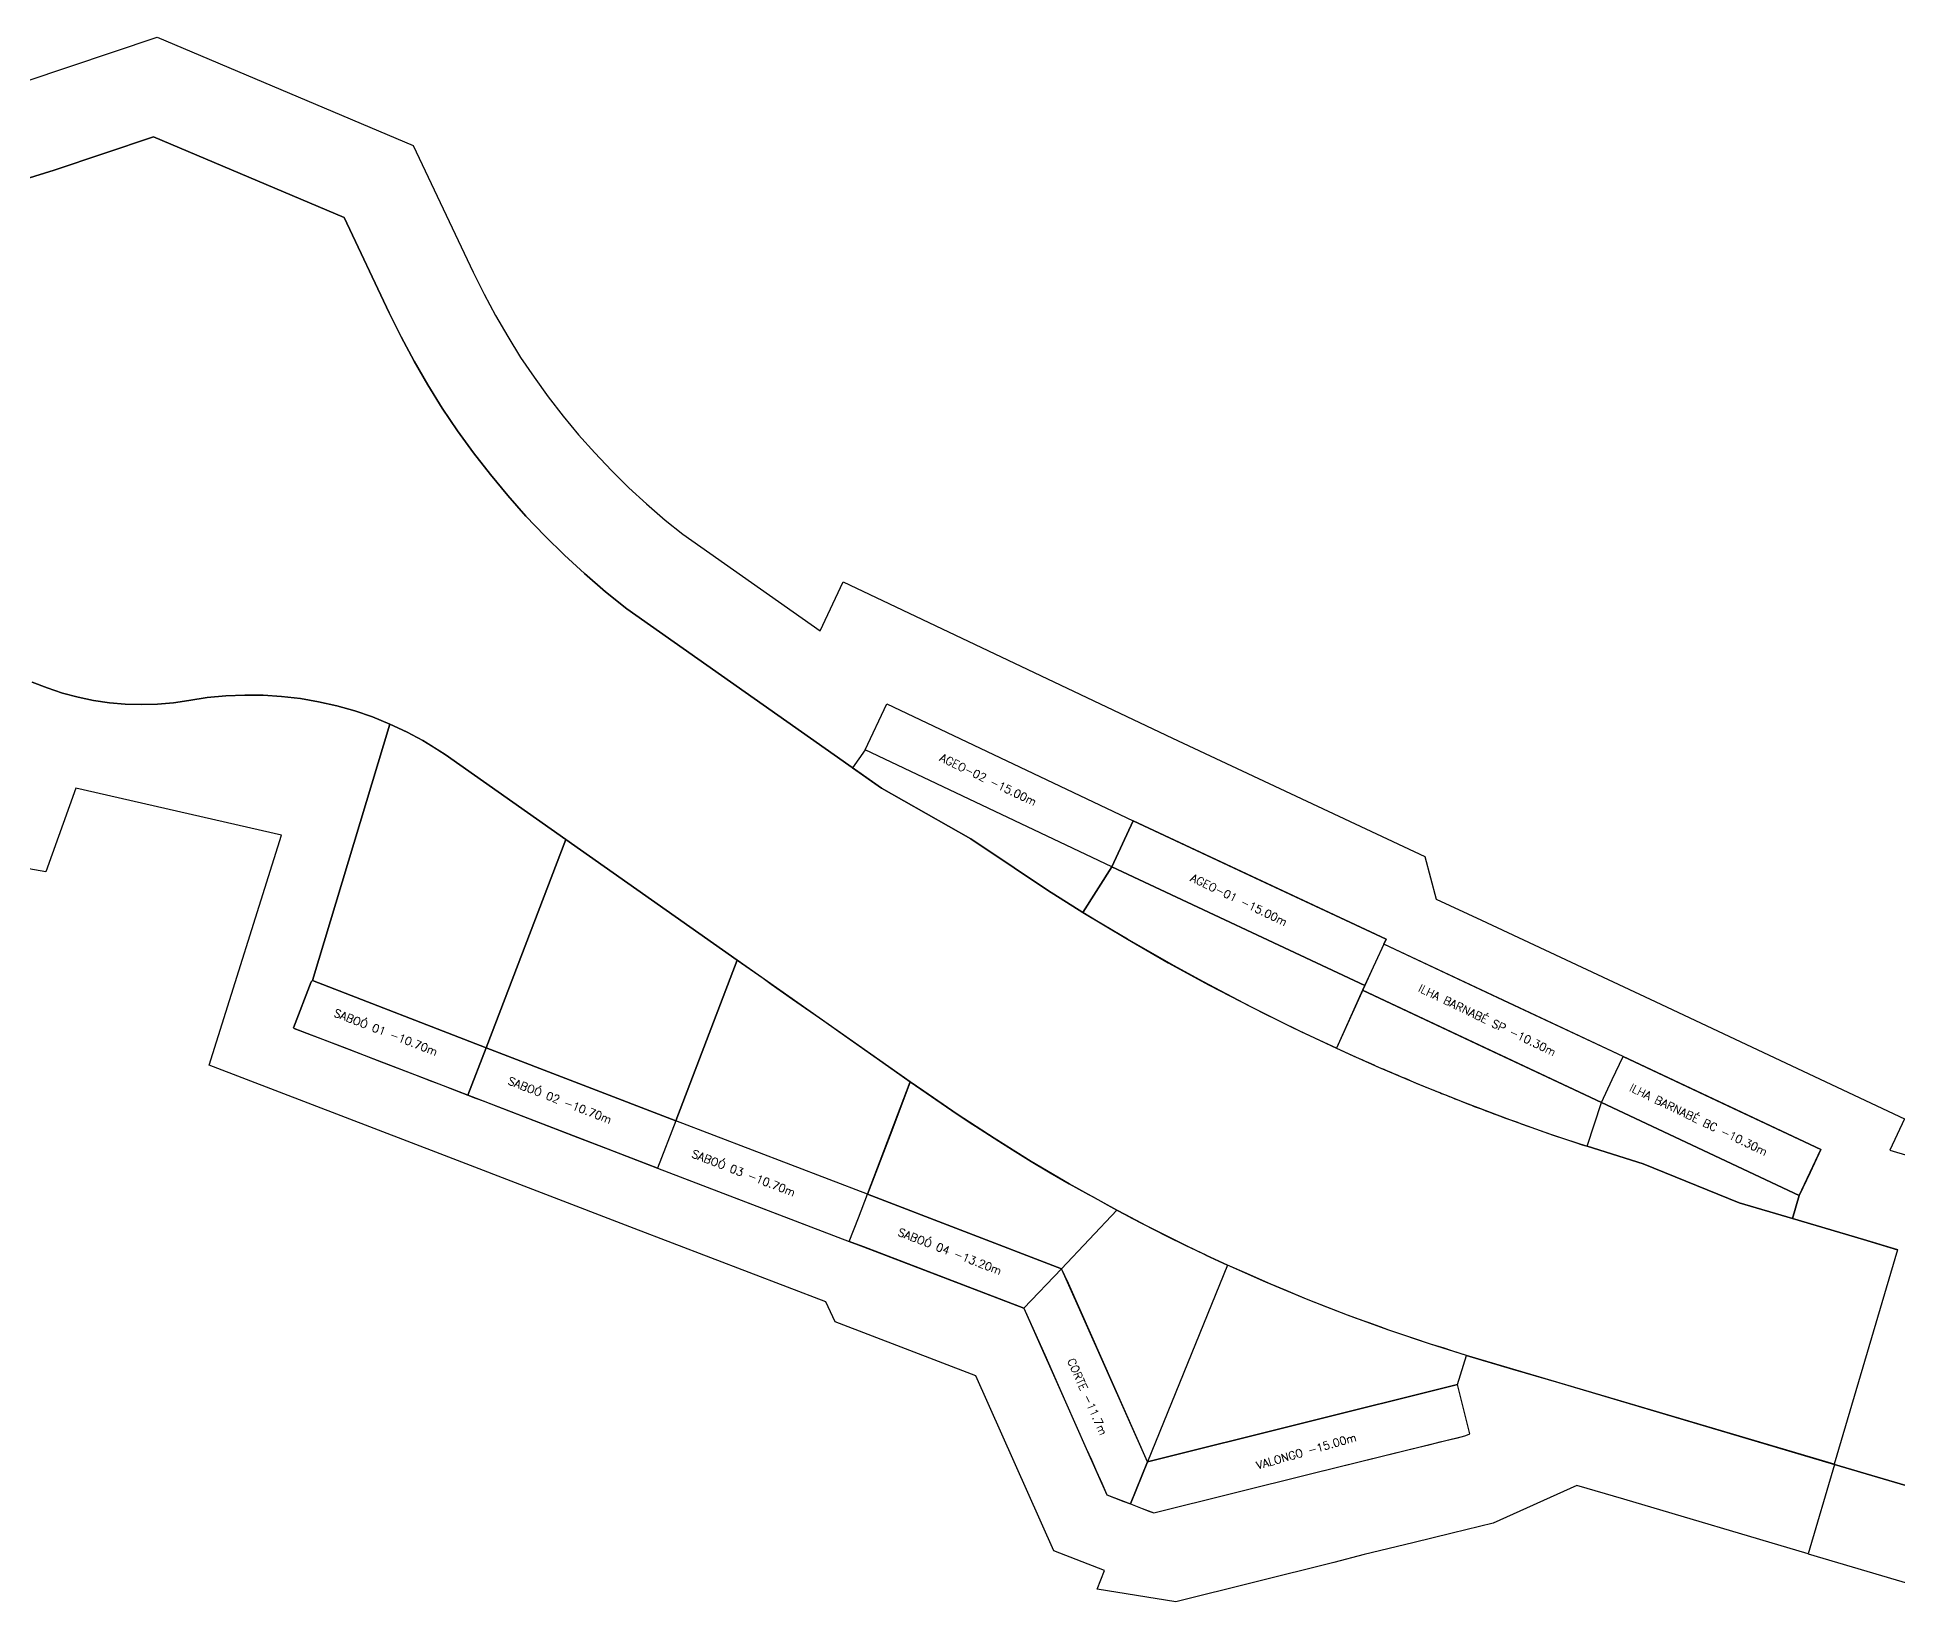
# Model space of a CAD drawing. Header units: metres. Extents: x 360306 to 369161, y 7338511 to 7354890.
# Drawn here: x 363100 to 364931, y 7352921 to 7354472 of the extents above; entities that cross this region are included whole.
import ezdxf

# ---------------------------------------------------------------- set-up
doc = ezdxf.new("R2010")
doc.units = ezdxf.units.M
doc.layers.add('04_SPA-MAN-BERÇOS-LIM CV_AREAS DE DRAGAGEM', color=7, linetype='Continuous')
doc.styles.add('PADRAO', font='simplex.shx')

msp = doc.modelspace()

# ---------------------------------------------------------------- linework, layer by layer
at = {"layer": '04_SPA-MAN-BERÇOS-LIM CV_AREAS DE DRAGAGEM'}
for points in [[(363088.5, 7354428.1), (363218.4, 7354471.5), (363470.2, 7354365.1), (363529.2, 7354240.3), (363540, 7354218.6), (363551.2, 7354197.7), (363563.3, 7354176.9), (363576, 7354156.4), (363589.2, 7354136.8), (363603.1, 7354117.5), (363617.8, 7354098.6), (363633.1, 7354080.1), (363648.9, 7354062.4), (363665.4, 7354045), (363682.4, 7354028.2), (363699.8, 7354012.2), (363718.3, 7353996.2), (363735.6, 7353982.3), (363870.7, 7353887.3), (363893.3, 7353935.5), (364217.6, 7353781.6), (364466, 7353665.2), (364476.9, 7353623.1), (364521.6, 7353602.7), (364687.6, 7353524.7), (364938.1, 7353407.1), (364923.6, 7353376.1), (364957.6, 7353366.1)], [(363088.3, 7354331.7), (363116.9, 7354340.8), (363214.6, 7354373.5), (363308.4, 7354333.8), (363402.2, 7354294.2), (363446.5, 7354200.4), (363458.3, 7354176.5), (363471.1, 7354152.7), (363484.7, 7354129.5), (363498.9, 7354106.6), (363513.9, 7354084.3), (363529.6, 7354062.5), (363546.2, 7354041.2), (363563.5, 7354020.4), (363581.2, 7354000.3), (363599.8, 7353980.7), (363619.1, 7353961.8), (363638.7, 7353943.6), (363659.6, 7353925.7), (363680.4, 7353908.9), (363805.8, 7353820.7), (363931.1, 7353732.6), (364019.1, 7353682.7), (364061.6, 7353653.9), (364094.5, 7353632.1), (364129.4, 7353610.2), (364173.1, 7353583.8), (364213.4, 7353560.7), (364253.8, 7353538.6), (364294.9, 7353517.2), (364336.4, 7353496.5), (364378.9, 7353476.5), (364397.5, 7353468.2), (364420.4, 7353457.9), (364462.9, 7353439.9), (364505.8, 7353422.7), (364549.1, 7353406.4), (364592.3, 7353391), (364625.5, 7353380), (364680.7, 7353362.6), (364775.2, 7353324.3), (364827.7, 7353308.8), (364897.5, 7353288.1), (364931.2, 7353278.1), (364868.9, 7353067), (364687.9, 7353120.6), (364506.9, 7353174.2), (364471.6, 7353185.2), (364430.5, 7353199.1), (364389.8, 7353213.9), (364349.4, 7353229.6), (364309.5, 7353246.3), (364271.7, 7353263), (364250.5, 7353273), (364230.6, 7353282.4), (364192.1, 7353301.6), (364171, 7353312.8), (364162.7, 7353317.2), (364116, 7353343), (364078.6, 7353365), (364041.9, 7353387.9), (364005.5, 7353411.6), (363972.8, 7353434.2), (363959.5, 7353443.3), (363789.2, 7353563.2), (363620.6, 7353682), (363501.8, 7353765.6), (363479.7, 7353779.5), (363463.6, 7353787.8), (363447.3, 7353795.4), (363430.2, 7353802.5), (363412.8, 7353808.5), (363395, 7353813.5), (363377.2, 7353817.5), (363359.3, 7353820.6), (363340.8, 7353822.8), (363322.6, 7353823.9), (363304.4, 7353824.1), (363285.8, 7353823.3), (363267.6, 7353821.6), (363249.5, 7353818.9), (363234.3, 7353816.6), (363218.6, 7353815.2), (363202.5, 7353814.8), (363186.9, 7353815.2), (363171.3, 7353816.6), (363155.6, 7353818.9), (363140.4, 7353822), (363125, 7353826.1), (363110, 7353831.1), (363095.4, 7353836.9)], [(364931.5, 7353278), (364897.5, 7353288.1), (364827.7, 7353308.8), (364834.4, 7353331.7), (364855.7, 7353376.9), (364661.1, 7353468.3), (364425.6, 7353578.9), (364427.8, 7353583.7), (364179, 7353700.3), (364157.7, 7353655), (364129.4, 7353610.2), (364094.5, 7353632.1), (364061.6, 7353653.9), (364019.1, 7353682.7), (363931.1, 7353732.6), (363805.8, 7353820.7), (363680.4, 7353908.9), (363659.6, 7353925.7), (363638.7, 7353943.6), (363619.1, 7353961.8), (363599.8, 7353980.7), (363581.2, 7354000.3), (363563.5, 7354020.4), (363546.2, 7354041.2), (363529.6, 7354062.5), (363513.9, 7354084.3), (363498.9, 7354106.6), (363484.7, 7354129.5), (363471.1, 7354152.7), (363458.3, 7354176.5), (363446.5, 7354200.4), (363402.2, 7354294.2), (363308.4, 7354333.8), (363214.6, 7354373.5), (363116.9, 7354340.8), (363088.3, 7354331.7)], [(363095.4, 7353836.9), (363110, 7353831.1), (363125, 7353826.1), (363140.4, 7353822), (363155.6, 7353818.9), (363171.3, 7353816.6), (363186.9, 7353815.2), (363202.5, 7353814.8), (363218.6, 7353815.2), (363234.3, 7353816.6), (363249.5, 7353818.9), (363267.6, 7353821.6), (363285.8, 7353823.3), (363304.4, 7353824.1), (363322.6, 7353823.9), (363340.8, 7353822.8), (363359.3, 7353820.6), (363377.2, 7353817.5), (363395, 7353813.5), (363412.8, 7353808.5), (363430.2, 7353802.5), (363447.3, 7353795.4), (363371.2, 7353543.1), (363369.9, 7353542), (363352.5, 7353496.7), (363353, 7353496), (363395.8, 7353479.7), (363406.8, 7353475.5), (363438.6, 7353463.2), (363471.7, 7353450.5), (363488.2, 7353444.2), (363496.5, 7353441), (363504.8, 7353437.8), (363524.1, 7353430.4), (363531.6, 7353427.5), (363539.1, 7353424.6), (363554.1, 7353418.8), (363632.4, 7353388.6), (363664.1, 7353376.4), (363710.8, 7353358.6), (363804.3, 7353322.7), (363899.4, 7353286.2), (363913.5, 7353281.2), (364071.3, 7353220.6), (364077.9, 7353205.8), (364112.2, 7353128.5), (364132.6, 7353082.7), (364153, 7353036.9), (364169.5, 7353030.5), (364176.1, 7353028), (364194.4, 7353020.9), (364199.2, 7353019.1), (364354.7, 7353057.8), (364505.4, 7353095), (364510.2, 7353096.9), (364498.1, 7353145.5), (364506.9, 7353174.2), (364552.1, 7353160.8), (364597.4, 7353147.4), (364687.9, 7353120.6), (364869, 7353066.9), (364843.1, 7352979), (364661.9, 7353032.6), (364615.5, 7353046.3), (364533, 7353009.1), (364492.9, 7352999.2), (364454, 7352989.6), (364406.1, 7352978.2), (364376.4, 7352970.4), (364220.9, 7352931.7), (364143.5, 7352944.1), (364150.6, 7352962.6), (364100.6, 7352981.9), (364024, 7353154), (363885.5, 7353207.2), (363876.3, 7353226.8), (363687.8, 7353299.2), (363501.1, 7353371), (363269.4, 7353460), (363340.8, 7353686.1), (363138.2, 7353732.6), (363108.7, 7353650.1), (362626.2, 7353735.3)], [(364931.5, 7353278), (364931.2, 7353278.1), (364868.9, 7353067), (364869, 7353066.9), (365066.1, 7353008.8)], [(365066.1, 7353008.8), (364869, 7353066.9), (364843.1, 7352979), (365039.8, 7352920.9)]]:
    msp.add_lwpolyline(points, dxfattribs=at)
for points in [[(363915.1, 7353770.2), (363936.4, 7353815.5), (364179, 7353700.3), (364157.7, 7353655)], [(363371.2, 7353543.1), (363447.3, 7353795.4), (363459.9, 7353789.6), (363464.9, 7353787.2), (363469.3, 7353784.9), (363474.7, 7353782.1), (363479.7, 7353779.5), (363489.8, 7353773.2), (363498.2, 7353767.9), (363501.8, 7353765.6), (363620.6, 7353682), (363542, 7353477)], [(363902.7, 7353752.6), (363931.1, 7353732.6), (364019.1, 7353682.7), (364061.6, 7353653.9), (364094.5, 7353632.1), (364129.4, 7353610.2), (364157.7, 7353655), (363915.1, 7353770.2)], [(364157.7, 7353655), (364179, 7353700.3), (364303.4, 7353642), (364427.8, 7353583.7), (364425.6, 7353578.9), (364417.2, 7353561.1), (364415, 7353556.3), (364406.7, 7353538.4)], [(363542, 7353477), (363620.6, 7353682), (363789.2, 7353563.2), (363728.7, 7353405.2)], [(364157.7, 7353655), (364406.7, 7353538.4), (364378.9, 7353476.5), (364344.9, 7353492.4), (364320.9, 7353504.1), (364308.1, 7353510.5), (364287.9, 7353520.7), (364248, 7353541.7), (364219.2, 7353557.5), (364173.1, 7353583.8), (364142.9, 7353601.9), (364129.4, 7353610.2)], [(364425.6, 7353578.9), (364417.2, 7353561.1), (364404.5, 7353533.6), (364522.2, 7353478.3), (364639.8, 7353423.1), (364650.4, 7353445.7), (364661.1, 7353468.3), (364543.3, 7353523.6)], [(363728.7, 7353405.2), (363789.2, 7353563.2), (363814.6, 7353545.4), (363822.6, 7353539.7), (363843.6, 7353524.9), (363874.3, 7353503.4), (363889, 7353493), (363938, 7353458.5), (363959.5, 7353443.3), (363941.3, 7353395.3), (363917.3, 7353332.9)], [(363369.9, 7353542), (363371.2, 7353543.1), (363542, 7353477), (363524.1, 7353430.4), (363353, 7353496), (363352.5, 7353496.7)], [(364625.5, 7353380), (364639.8, 7353423.1), (364404.5, 7353533.6), (364378.9, 7353476.5), (364391.8, 7353470.7), (364395.4, 7353469.1), (364399.1, 7353467.5), (364403.8, 7353465.3), (364406.6, 7353464.1), (364410.3, 7353462.4), (364412.7, 7353461.4), (364415.6, 7353460.1), (364417.9, 7353459), (364420.4, 7353457.9), (364423.5, 7353456.6), (364425.5, 7353455.8), (364427.5, 7353454.9), (364430.9, 7353453.5), (364433, 7353452.6), (364435, 7353451.8), (364436.9, 7353451), (364439.4, 7353449.9), (364440.6, 7353449.4), (364442.6, 7353448.5), (364446.4, 7353446.9), (364450, 7353445.4), (364452, 7353444.5), (364455.2, 7353443.2), (364459.6, 7353441.3), (364463.2, 7353439.9), (364466.9, 7353438.3), (364468.9, 7353437.5), (364471, 7353436.6), (364472.8, 7353435.9), (364474.7, 7353435.1), (364476.7, 7353434.3), (364478.8, 7353433.5), (364480.5, 7353432.8), (364482.4, 7353432.1), (364484.3, 7353431.3), (364487.2, 7353430.2), (364489.9, 7353429.1), (364492.2, 7353428.2), (364495.5, 7353426.8), (364499.4, 7353425.3), (364502.2, 7353424.2), (364505, 7353423), (364508.8, 7353421.6), (364511.7, 7353420.5), (364514.5, 7353419.3), (364518.4, 7353417.9), (364522.2, 7353416.4), (364526, 7353415), (364530, 7353413.6), (364533.9, 7353412.1), (364535.9, 7353411.4), (364539.5, 7353409.9), (364545.3, 7353407.8), (364549.1, 7353406.4), (364553, 7353405), (364557, 7353403.6), (364560.8, 7353402.2), (364568.4, 7353399.5), (364575.7, 7353396.9), (364582, 7353394.7), (364585.9, 7353393.3), (364589.7, 7353391.9), (364595.5, 7353389.9), (364601.4, 7353388), (364607.4, 7353386), (364614.3, 7353383.7), (364619.8, 7353381.9), (364622.9, 7353380.8)], [(363542, 7353477), (363728.7, 7353405.2), (363710.8, 7353358.6), (363524.1, 7353430.4)], [(364661.1, 7353468.3), (364758.4, 7353422.6), (364855.7, 7353376.9), (364845, 7353354.3), (364834.4, 7353331.7), (364639.8, 7353423.1), (364650.4, 7353445.7)], [(363917.3, 7353332.9), (363959.5, 7353443.3), (364005.5, 7353411.6), (364021.1, 7353401.4), (364023.7, 7353399.7), (364041.9, 7353387.9), (364046.5, 7353385), (364060.2, 7353376.4), (364078.6, 7353365), (364097.3, 7353354), (364116, 7353343), (364135, 7353332.5), (364139.4, 7353330.1), (364151, 7353323.7), (364162.7, 7353317.2), (364108.2, 7353259.5)], [(364625.5, 7353380), (364639.8, 7353423.1), (364834.4, 7353331.7), (364827.7, 7353308.8), (364775.2, 7353324.3), (364680.7, 7353362.6)], [(363710.8, 7353358.6), (363899.4, 7353286.2), (363908.4, 7353309.6), (363917.3, 7353332.9), (363728.7, 7353405.2)], [(364071.3, 7353220.6), (363992.6, 7353250.8), (363913.9, 7353281), (363906.6, 7353283.6), (363899.4, 7353286.2), (363908.4, 7353309.6), (363917.3, 7353332.9), (364012.8, 7353296.2), (364108.2, 7353259.5)], [(364108.2, 7353259.5), (364162.7, 7353317.2), (364171, 7353312.8), (364177.4, 7353309.4), (364211.3, 7353292), (364230.6, 7353282.4), (364240.6, 7353277.7), (364250.2, 7353273.1), (364250.5, 7353273), (364271.7, 7353263), (364193.1, 7353069.6), (364115.1, 7353245)], [(364071.3, 7353220.6), (364091.8, 7353174.6), (364112.2, 7353128.5), (364122.4, 7353105.6), (364132.6, 7353082.7), (364137.7, 7353071.3), (364142.8, 7353059.8), (364147.9, 7353048.4), (364153, 7353036.9), (364176.2, 7353028), (364193.1, 7353069.6), (364111.7, 7353252.3), (364108.2, 7353259.5)], [(364193.1, 7353069.6), (364498.1, 7353145.5), (364506.9, 7353174.2), (364492.6, 7353178.7), (364484.8, 7353181.3), (364471.6, 7353185.2), (364455.9, 7353190.4), (364430.5, 7353199.1), (364421.8, 7353202.3), (364410.2, 7353206.5), (364398.8, 7353210.6), (364389.8, 7353213.9), (364369.6, 7353221.8), (364349.4, 7353229.6), (364329.5, 7353238), (364314.4, 7353244.4), (364290.6, 7353254.7), (364271.7, 7353263)], [(364176.2, 7353028), (364187.7, 7353023.5), (364199.2, 7353019.1), (364354.7, 7353057.8), (364451.9, 7353081.8), (364471.3, 7353086.6), (364481, 7353089), (364490.8, 7353091.4), (364498.1, 7353093.2), (364505.4, 7353095), (364507.8, 7353096), (364510.2, 7353096.9), (364498.1, 7353145.5), (364193.1, 7353069.6)]]:
    msp.add_lwpolyline(points, close=True, dxfattribs=at)

# ---------------------------------------------------------------- texts
at = {"layer": '04_SPA-MAN-BERÇOS-LIM CV_AREAS DE DRAGAGEM', "style": 'PADRAO'}
for s, rotation, p in [('AGEO-02 -15.00m', 334.3408, (363987.7, 7353759.7)), ('AGEO-01 -15.00m', 334.3408, (364234.4, 7353641.5)), ('ILHA BARNABÉ SP -10.30m', 334.3408, (364458.7, 7353532.8)), ('SABOÓ 01 -10.70m', 338.7577, (363391.4, 7353508.2)), ('SABOÓ 02 -10.70m', 338.7577, (363562.7, 7353441.3)), ('ILHA BARNABÉ BC -10.30m', 334.3408, (364666.5, 7353434.9)), ('SABOÓ 03 -10.70m', 338.7577, (363743.5, 7353369.6)), ('SABOÓ 04 -13.20m', 338.7577, (363946.5, 7353292.5)), ('CORTE -11.7m', 293.6596, (364113.8, 7353169.2)), ('VALONGO -15.00m', 16.1447, (364301.4, 7353061.9))]:
    msp.add_text(s, height=7.875, rotation=rotation, dxfattribs=at).set_placement(p)

doc.saveas('drawing.dxf')
